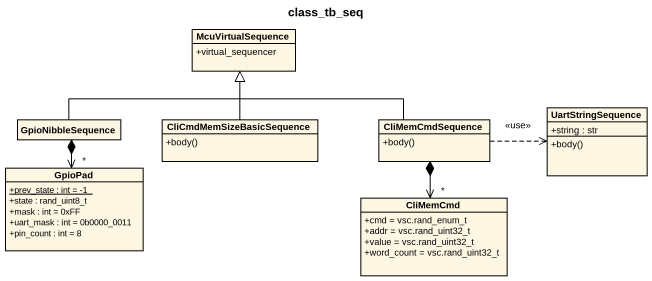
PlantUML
@startuml
title class_tb_seq
hide circle
hide empty members
skinparam classAttributeIconSize 0
class McuVirtualSequence {
  +virtual_sequencer
}
class GpioNibbleSequence
class CliCmdMemSizeBasicSequence {
  +body()
}
class CliMemCmdSequence {
  +body()
}
class UartStringSequence {
  +string : str
  +body()
}
class GpioPad {
  {static} +prev_state : int = -1
  +state : rand_uint8_t
  +mask : int = 0xFF
  +uart_mask : int = 0b0000_0011
  +pin_count : int = 8
}
class CliMemCmd {
  +cmd = vsc.rand_enum_t
  +addr = vsc.rand_uint32_t
  +value = vsc.rand_uint32_t
  +word_count = vsc.rand_uint32_t
}
GpioNibbleSequence -right-|> McuVirtualSequence
GpioNibbleSequence *--> "*" GpioPad
CliCmdMemSizeBasicSequence -up-|> McuVirtualSequence
CliMemCmdSequence -left-|> McuVirtualSequence
CliMemCmdSequence .right.> UartStringSequence : <<use>>
CliMemCmdSequence *--> "*" CliMemCmd
@enduml
